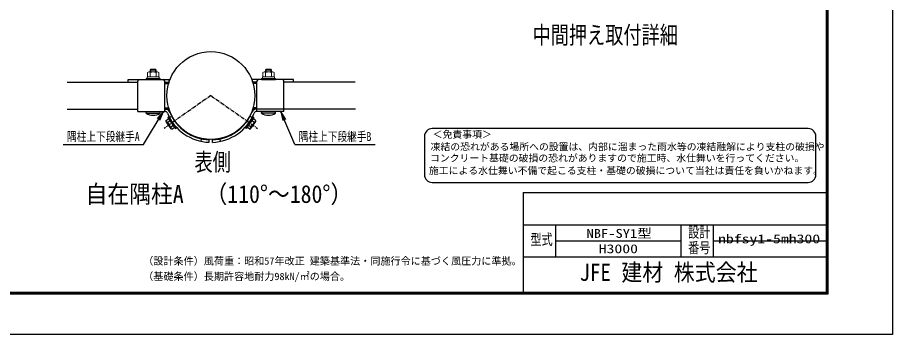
# Model space of a CAD drawing. Units: millimetres, scale not verified. Extents: x -6234 to 6240, y -4411 to 4409.
# Drawn here: x 550 to 6240, y -4411 to -2349 of the extents above; entities that cross this region are included whole.
import ezdxf
from ezdxf.enums import TextEntityAlignment as Align

# ---------------------------------------------------------------- set-up
doc = ezdxf.new("R2010")
doc.units = ezdxf.units.MM
doc.header["$LTSCALE"] = 20
doc.linetypes.add('USER1', pattern=[0.375, 0.25, -0.125])
doc.linetypes.add('USER2', pattern=[2, 1.25, -0.25, 0.25, -0.25])
doc.layers.add('0-0_WAKU', color=7, linetype='Continuous')
for name, color, linetype, lineweight in [('0-1_0', 7, 'Continuous', 25), ('0-2_DEFPOINTS', 9, 'Continuous', 25), ('0-3_1', 7, 'Continuous', 25), ('0-5_SCALE', 7, 'Continuous', 25), ('0-7_継手-案-', 7, 'Continuous', 25), ('0-8_ボルト', 7, 'Continuous', 25), ('0-9_構造線', 7, 'Continuous', 25), ('0-A_細線', 7, 'Continuous', 25), ('0-B_端部押さえ板', 7, 'Continuous', 25), ('0-F_D-STR3', 7, 'Continuous', 13), ('1-2_D-TTL-TXT', 2, 'Continuous', 25)]:
    doc.layers.add(name, color=color, linetype=linetype, lineweight=lineweight)
doc.styles.add('ＭＳ ゴシック', font='')
doc.styles.get('ＭＳ ゴシック').set_extended_font_data('MS Gothic')

# ---------------------------------------------------------------- blocks, each defined once
blk = doc.blocks.new('A2_ver14_社名無')
at = {"layer": '0-1_0'}
for p, q in [((-2306.81, 900), (-2306.81, 280)), ((-2306.81, 900), (-430, 900)), ((-2306.81, 700), (-430, 700)), ((-2106.81, 700), (-2106.81, 500)), ((-1330, 700), (-1330, 500)), ((-1130, 700), (-1130, 500)), ((-2306.81, 500), (-430, 500))]:
    blk.add_line(p, q, dxfattribs=at)
at = {"layer": '0-1_0', "color": 3}
blk.add_lwpolyline([(-11900, 8420), (-20, 8420), (-20, 20), (-11900, 20)], close=True, dxfattribs=at)
at = {"layer": '0-1_0'}
for points in [[(-11500, 8170), (-420, 8170), (-420, 270), (-11500, 270)], [(-11497.5, 8167.5), (-422.5, 8167.5), (-422.5, 272.5), (-11497.5, 272.5)], [(-11495, 8165), (-425, 8165), (-425, 275), (-11495, 275)], [(-11492.5, 8162.5), (-427.5, 8162.5), (-427.5, 277.5), (-11492.5, 277.5)], [(-11490, 8160), (-430, 8160), (-430, 280), (-11490, 280)]]:
    blk.add_lwpolyline(points, close=True, dxfattribs=at)
at = {"layer": '0-2_DEFPOINTS', "color": 2}
for p, q in [((-2106.81, 600), (-1330, 600)), ((-1130, 600), (-430, 600))]:
    blk.add_line(p, q, dxfattribs=at)
at = {"layer": '0-1_0', "style": 'ＭＳ ゴシック', "width": 0.75}
for s, p in [('型式', (-2262.24, 554.81)), ('設計', (-1285.43, 599.8)), ('番号', (-1285.43, 503.8))]:
    blk.add_text(s, height=67.35, dxfattribs=at).set_placement(p, align=Align.BOTTOM_LEFT)
blk = doc.blocks.new('DARROWS')
at = {"layer": '0-1_0'}
blk.add_line((0, 0), (-19.982, 0), dxfattribs=at)
blk.add_lwpolyline([(-20, -3.333), (0, 0), (-20, 3.333)], dxfattribs=at)

msp = doc.modelspace()

# ---------------------------------------------------------------- linework, layer by layer
at = {"layer": '0-1_0'}
for p, q in [((1369.85, -3174.81), (1497.28, -2962.96)), ((2353.45, -3174.81), (2262.78, -2963.22))]:
    msp.add_line(p, q, dxfattribs=at)
at = {"layer": '0-3_1'}
for p, q in [((846.81, -3174.81), (1369.85, -3174.81)), ((2353.45, -3174.81), (2876.49, -3174.81))]:
    msp.add_line(p, q, dxfattribs=at)
at = {"layer": '0-5_SCALE'}
for p, q in [((872.96, -2769.39), (1332.4, -2769.39)), ((1332.4, -2960.39), (1332.4, -2763.39)), ((1342.4, -2753.39), (1497.4, -2753.39)), ((1507.4, -2960.39), (1507.4, -2763.39)), ((2107.18, -2960.47), (2107.18, -2763.47)), ((2107.18, -2944.47), (2107.18, -2769.47)), ((2272.18, -2753.47), (2117.18, -2753.47)), ((2282.18, -2960.47), (2282.18, -2763.47)), ((2745.41, -2769.47), (2282.18, -2769.47)), ((872.96, -2944.39), (1332.4, -2944.39)), ((1507.4, -2944.39), (1510.28, -2944.39)), ((2282.18, -2944.47), (2104.3, -2944.47)), ((2747.08, -2944.47), (2282.18, -2944.47)), ((1332.4, -2960.39), (1510.28, -2960.39)), ((2282.18, -2960.47), (2104.3, -2960.47)), ((1796.78, -3160.95), (1797.34, -3144.96)), ((1817.8, -3161.03), (1817.24, -3145.04))]:
    msp.add_line(p, q, dxfattribs=at)
at = {"layer": '0-5_SCALE', "linetype": 'USER2'}
for q in [(1502.95, -3070.12), (2111.68, -3070.12)]:
    msp.add_line((1807.31, -2857), q, dxfattribs=at)
at = {"layer": '0-5_SCALE', "linetype": 'USER1'}
for p, q in [((1538.76, -2999.72), (1552.89, -2992.21)), ((2075.82, -2999.8), (2061.69, -2992.29)), ((1744.14, -3154.49), (1747.47, -3138.84)), ((1870.44, -3154.57), (1867.11, -3138.92))]:
    msp.add_line(p, q, dxfattribs=at)
at = {"layer": '0-5_SCALE'}
msp.add_circle((1807.31, -2857), 285.75, dxfattribs=at)
for centre, radius, start, end in [((1342.4, -2763.39), 10, 90, 180), ((1497.4, -2763.39), 10, 0, 90), ((2117.18, -2763.47), 10, 90, 180), ((2272.18, -2763.47), 10, 0, 90), ((1510.28, -2976.39), 32, 21.90977, 90), ((2104.3, -2976.47), 32, 90, 158.09023), ((1510.28, -2976.39), 16, 21.90977, 90), ((1807.4, -2856.89), 304.25, 201.90977, 268), ((1807.4, -2856.89), 288.25, 201.90977, 268), ((1807.18, -2856.97), 288.25, 272, 338.09023), ((1807.18, -2856.97), 304.25, 272, 338.09023), ((2104.3, -2976.47), 16, 90, 158.09023)]:
    msp.add_arc(centre, radius, start, end, dxfattribs=at)
at = {"layer": '0-7_継手-案-'}
for p, q in [((1270.38, -2753.39), (1535.38, -2753.39)), ((1270.38, -2769.39), (1270.38, -2753.39)), ((1270.38, -2769.39), (1332.4, -2769.39)), ((1507.4, -2769.39), (1535.38, -2769.39)), ((1535.38, -2769.39), (1535.38, -2753.39)), ((2344.2, -2753.47), (2079.2, -2753.47)), ((2079.2, -2769.47), (2079.2, -2753.47)), ((2107.18, -2769.47), (2079.2, -2769.47)), ((2344.2, -2769.47), (2282.18, -2769.47)), ((2344.2, -2769.47), (2344.2, -2753.47))]:
    msp.add_line(p, q, dxfattribs=at)
at = {"layer": '0-8_ボルト'}
for p, q in [((1477.4, -2753.39), (1387.4, -2753.39)), ((2137.18, -2753.47), (2227.18, -2753.47)), ((1387.4, -2971.39), (1387.4, -2965.89)), ((1387.4, -2971.39), (1477.4, -2971.39)), ((1392.9, -2960.39), (1471.9, -2960.39)), ((1477.4, -2971.39), (1477.4, -2965.89)), ((2137.18, -2971.47), (2137.18, -2965.97)), ((2227.18, -2971.47), (2137.18, -2971.47)), ((2221.68, -2960.47), (2142.68, -2960.47)), ((2227.18, -2971.47), (2227.18, -2965.97))]:
    msp.add_line(p, q, dxfattribs=at)
for centre, radius, start, end in [((1392.9, -2965.89), 5.5, 90, 180), ((1432.4, -2900), 84.39, 237.77316, 302.22684), ((1471.9, -2965.89), 5.5, 0, 90), ((2142.68, -2965.97), 5.5, 90, 180), ((2182.18, -2900.08), 84.39, 237.77316, 302.22684), ((2221.68, -2965.97), 5.5, 0, 90)]:
    msp.add_arc(centre, radius, start, end, dxfattribs=at)
at = {"layer": '0-9_構造線'}
for p, q in [((1524.37, -3033.05), (1539.94, -3022.15)), ((1545.11, -3062.66), (1560.67, -3051.77)), ((1554.18, -3075.61), (1569.74, -3064.71)), ((2060.45, -3075.61), (2044.89, -3064.71)), ((2069.52, -3062.66), (2053.95, -3051.77)), ((2090.26, -3033.05), (2074.69, -3022.15))]:
    msp.add_line(p, q, dxfattribs=at)
for points in [[(1554.18, -3075.61), (1549.55, -3073.36), (1515.84, -3025.22), (1515.31, -3020.1), (1530.87, -3009.2)], [(2060.45, -3075.61), (2065.08, -3073.36), (2098.79, -3025.22), (2099.32, -3020.1), (2083.76, -3009.2)]]:
    msp.add_lwpolyline(points, dxfattribs=at)
for points in [[(1577.45, -3071.36), (1583.18, -3067.35), (1532.99, -2995.67), (1527.26, -2999.69)], [(2037.18, -3071.36), (2031.45, -3067.35), (2081.63, -2995.67), (2087.37, -2999.69)]]:
    msp.add_lwpolyline(points, close=True, dxfattribs=at)
for centre, radius, start, end in [((1529.44, -3007.15), 2.5, 305, 35), ((1510.67, -3028.02), 29.85, 11.34828, 33.7111), ((2103.96, -3028.02), 29.85, 146.2889, 168.65172), ((2085.19, -3007.15), 2.5, 145, 235), ((1539.9, -3007.55), 29.85, 216.2889, 238.65172), ((1587.26, -3011.08), 66.62, 199.25349, 230.74651), ((1497.78, -3073.73), 66.62, 19.25349, 50.74651), ((1574.38, -3056.79), 29.85, 191.34828, 213.7111), ((1545.14, -3077.26), 29.85, 36.2889, 58.65172), ((1571.17, -3066.76), 2.5, 35, 125), ((2043.45, -3066.76), 2.5, 55, 145), ((2069.48, -3077.26), 29.85, 121.34828, 143.7111), ((2116.84, -3073.73), 66.62, 129.25349, 160.74651), ((2040.25, -3056.79), 29.85, 326.2889, 348.65172), ((2027.37, -3011.08), 66.62, 309.25349, 340.74651), ((2074.73, -3007.55), 29.85, 301.34828, 323.7111)]:
    msp.add_arc(centre, radius, start, end, dxfattribs=at)
at = {"layer": '0-A_細線', "lineweight": 30}
msp.add_line((2093.41, -3026.8), (2079.07, -3047.28), dxfattribs=at)
at = {"layer": '0-A_細線'}
msp.add_line((2096.27, -3028.81), (2093.41, -3026.8), dxfattribs=at)
for points in [[(1518.35, -3028.81), (1521.22, -3026.8), (1535.56, -3047.28)], [(1547.03, -3069.77), (1549.9, -3067.76), (1535.56, -3047.28)], [(2067.59, -3069.77), (2064.73, -3067.76), (2079.07, -3047.28)]]:
    msp.add_lwpolyline(points, dxfattribs=at)
at = {"layer": '0-B_端部押さえ板'}
for p, q in [((1507.45, -2777.47), (1533.82, -2777.47)), ((1533.82, -2769.47), (1533.82, -2777.47)), ((2107.18, -2777.47), (2080.81, -2777.47)), ((1507.45, -2944.47), (1533.82, -2944.47)), ((2107.18, -2944.47), (2080.81, -2944.47))]:
    msp.add_line(p, q, dxfattribs=at)
for points in [[(2107.18, -2769.47), (2080.81, -2769.47), (2080.81, -2777.47)], [(1507.45, -2936.47), (1533.82, -2936.47), (1533.82, -2944.47)], [(2107.18, -2936.47), (2080.81, -2936.47), (2080.81, -2944.47)]]:
    msp.add_lwpolyline(points, dxfattribs=at)
at = {"layer": '0-F_D-STR3'}
for p, q in [((1394.9, -2735.39), (1394.9, -2706.39)), ((1461.29, -2702.89), (1403.56, -2702.89)), ((1412.4, -2690.79), (1417.8, -2685.39)), ((1412.4, -2702.89), (1412.4, -2690.79)), ((1452.4, -2690.79), (1412.4, -2690.79)), ((1413.65, -2735.39), (1413.65, -2706.39)), ((1417.8, -2702.89), (1417.8, -2685.39)), ((1447, -2685.39), (1417.8, -2685.39)), ((1447, -2702.89), (1447, -2685.39)), ((1452.4, -2690.79), (1447, -2685.39)), ((1451.15, -2735.39), (1451.15, -2706.39)), ((1452.4, -2702.89), (1452.4, -2690.79)), ((1469.9, -2735.39), (1469.9, -2706.39)), ((2144.73, -2735.39), (2144.73, -2706.39)), ((2153.34, -2702.89), (2211.06, -2702.89)), ((2162.23, -2690.79), (2167.63, -2685.39)), ((2162.23, -2702.89), (2162.23, -2690.79)), ((2162.23, -2690.79), (2202.23, -2690.79)), ((2163.48, -2735.39), (2163.48, -2706.39)), ((2167.63, -2702.89), (2167.63, -2685.39)), ((2167.63, -2685.39), (2196.83, -2685.39)), ((2196.83, -2702.89), (2196.83, -2685.39)), ((2202.23, -2690.79), (2196.83, -2685.39)), ((2200.98, -2735.39), (2200.98, -2706.39)), ((2202.23, -2702.89), (2202.23, -2690.79)), ((2219.73, -2735.39), (2219.73, -2706.39)), ((1477.4, -2753.39), (1387.4, -2753.39)), ((1470.9, -2735.39), (1393.9, -2735.39)), ((1393.9, -2735.39), (1393.9, -2745.39)), ((1470.9, -2745.39), (1393.9, -2745.39)), ((1469.9, -2735.39), (1394.9, -2735.39)), ((1470.9, -2735.39), (1470.9, -2745.39)), ((1477.4, -2745.39), (1477.4, -2753.39)), ((2137.23, -2745.39), (2137.23, -2753.39)), ((2137.23, -2753.39), (2227.23, -2753.39)), ((2143.73, -2735.39), (2220.73, -2735.39)), ((2143.73, -2735.39), (2143.73, -2745.39)), ((2143.73, -2745.39), (2220.73, -2745.39)), ((2144.73, -2735.39), (2219.73, -2735.39)), ((2220.73, -2735.39), (2220.73, -2745.39))]:
    msp.add_line(p, q, dxfattribs=at)
for points in [[(1477.4, -2745.39), (1387.4, -2745.39), (1387.4, -2753.39)], [(2137.23, -2745.39), (2227.23, -2745.39), (2227.23, -2753.39)]]:
    msp.add_lwpolyline(points, dxfattribs=at)
for centre, radius, start, end in [((1404.27, -2717.12), 14.25, 48.86505, 131.13495), ((1432.4, -2754.86), 51.97, 68.85295, 111.14705), ((1460.52, -2717.11), 14.24, 48.83491, 131.16509), ((2154.1, -2717.11), 14.24, 48.83491, 131.16509), ((2182.23, -2754.86), 51.97, 68.85295, 111.14705), ((2210.35, -2717.12), 14.25, 48.86505, 131.13495)]:
    msp.add_arc(centre, radius, start, end, dxfattribs=at)
at = {"layer": '1-2_D-TTL-TXT'}
for p, q in [((5691.58, -3071.88), (3246.04, -3071.88)), ((3196.04, -3121.88), (3196.04, -3371.88)), ((5741.58, -3371.88), (5741.58, -3121.88)), ((3246.04, -3421.88), (5691.58, -3421.88))]:
    msp.add_line(p, q, dxfattribs=at)
for centre, start, end in [((3246.04, -3121.88), 90, 180), ((5691.58, -3121.88), 0, 90), ((3246.04, -3371.88), 180, 270), ((5691.58, -3371.88), 270, 0)]:
    msp.add_arc(centre, 50, start, end, dxfattribs=at)

# ---------------------------------------------------------------- block references
at = {"layer": '0-0_WAKU', "xscale": 1.05, "yscale": 1.05}
msp.add_blockref('A2_ver14_社名無', (6260.53, -4431.51), dxfattribs=at)
at = {"layer": '0-1_0', "xscale": 3, "yscale": 3}
for p, rotation in [((1498.83, -2960.39), 58.97301), ((2261.59, -2960.47), 113.1972)]:
    msp.add_blockref('DARROWS', p, dxfattribs=dict(at, rotation=rotation))

# ---------------------------------------------------------------- texts
at = {"layer": '0-0_WAKU', "style": 'ＭＳ ゴシック'}
for s, height, width, p in [('NBF-SY1型', 57.73, 1.2, (4249.81, -3799.31)), ('nbfsy1-5mh300', 57.73, 1.3, (5105.44, -3834.67)), ('H3000', 57.73, 1.3, (4329.47, -3899.31)), ('JFE 建材 株式会社', 111.1, 0.9, (4204.25, -4095.18))]:
    msp.add_text(s, height=height, dxfattribs=dict(at, width=width)).set_placement(p, align=Align.BOTTOM_LEFT)
at = {"layer": '0-1_0', "style": 'ＭＳ ゴシック'}
for s, height, width, p in [('中間押え取付詳細', 115.4, 0.75, (3899.46, -2555.31)), ('隅柱上下段継手A', 57.77, 0.8, (871.71, -3169.94)), ('隅柱上下段継手B', 57.77, 0.8, (2378.35, -3169.94)), ('表側', 115.4, 0.75, (1701.04, -3381.19)), ('自在隅柱A\u3000（110°～180°）', 115.5, 0.9, (992.82, -3589.4))]:
    msp.add_text(s, height=height, dxfattribs=dict(at, width=width)).set_placement(p, align=Align.BOTTOM_LEFT)
at = {"layer": '1-2_D-TTL-TXT', "color": 7, "style": 'ＭＳ ゴシック'}
for s, height, p in [('＜免責事項＞ \u3000\u3000', 45.75, (3249.74, -3146.05)), ('凍結の恐れがある場所への設置は、内部に溜まった雨水等の凍結融解により支柱の破損や', 45.75, (3236.22, -3226.55)), ('コンクリート基礎の破損の恐れがありますので施工時、水仕舞いを行ってください。', 45.75, (3232.11, -3299.97)), ('施工による水仕舞い不備で起こる支柱・基礎の破損について当社は責任を負いかねます。 ', 45.75, (3225.11, -3381.47)), ('（設計条件）風荷重：昭和57年改正 建築基準法・同施行令に基づく風圧力に準拠。', 48.11, (1367.77, -3971.11)), ('（基礎条件）長期許容地耐力98kN/㎡の場合。', 48.11, (1367.77, -4071.11))]:
    msp.add_text(s, height=height, dxfattribs=at).set_placement(p, align=Align.BOTTOM_LEFT)

doc.saveas('drawing.dxf')
